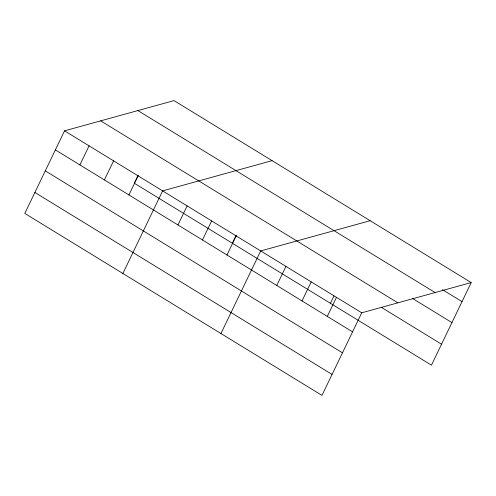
<?xml version="1.0" encoding="UTF-8"?>
<svg xmlns="http://www.w3.org/2000/svg" width="496" height="496" viewBox="0 0 496 496"><rect width="100%" height="100%" fill="white"/><g stroke="black" fill="none" stroke-linecap="round" stroke-linejoin="round"><path stroke-width="0.74" d="M471.2 282.577L174.015 100.601L64.548 130.832L24.8 213.423L321.985 395.399L361.727 312.809L471.2 282.577L431.452 365.168L134.273 183.191L138.179 175.076M79.887 164.914L89.063 145.849M104.408 179.924L113.584 160.859M128.923 194.94L138.099 175.875M122.872 273.476L162.614 190.886L272.087 160.654M177.959 224.967L187.135 205.902M202.473 239.977L211.649 220.912M232.339 243.245L236.245 235.129M226.994 254.994L236.17 235.922M220.943 333.523L260.685 250.939L370.159 220.708M276.774 285.473L285.95 266.408M302.033 300.942L311.209 281.877M330.41 303.292L333.994 295.858M327.292 316.411L336.468 297.34M442.593 289.745L462.024 301.642M137.894 110.577L435.073 292.553M412.424 298.412L451.937 322.605M100.669 120.857L397.854 302.833M381.306 307.315L441.539 344.205M64.548 130.832L361.727 312.809M55.372 149.904L352.551 331.874M45.285 170.866L342.463 352.836M34.887 192.46L332.072 374.437"/></g></svg>
